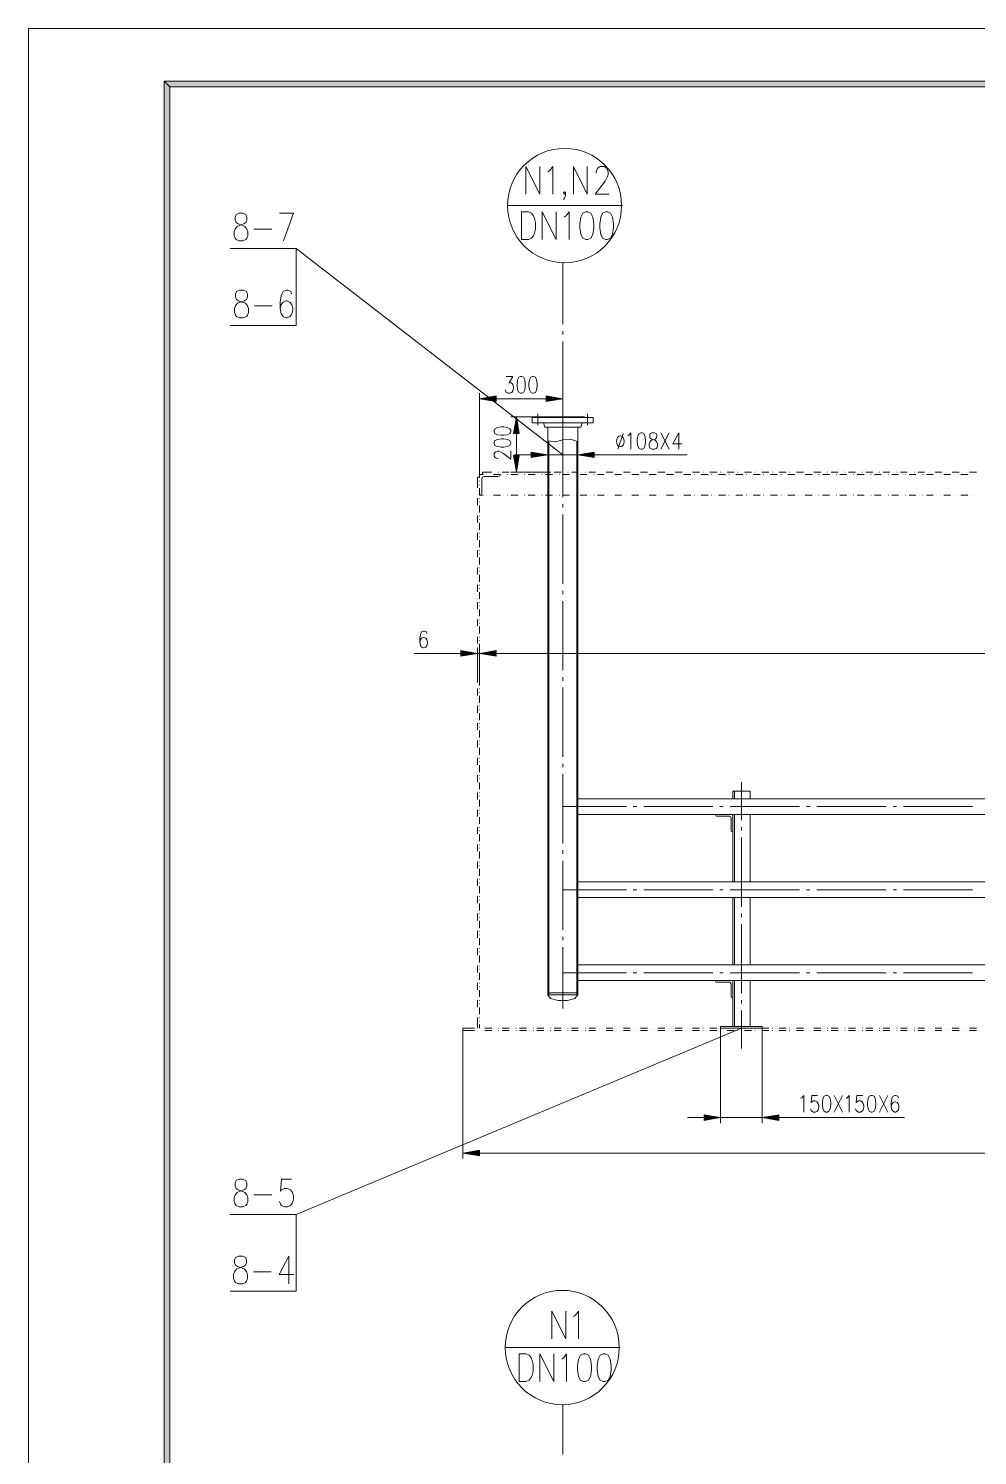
# Model space of a CAD drawing. Header units: millimetres. Extents: x 0 to 829, y 0 to 586.
# Drawn here: x 0 to 168.8, y 331.6 to 585.6 of the extents above; entities that cross this region are included whole.
import ezdxf

# ---------------------------------------------------------------- set-up
doc = ezdxf.new("R2010")
doc.units = ezdxf.units.MM

msp = doc.modelspace()

# ---------------------------------------------------------------- hatches: boundary and pattern name
h = msp.add_hatch(color=0)
h.dxf.hatch_style = 2
h.paths.add_polyline_path([(819.788528, 576.266028), (818.80075, 575.281778), (25.142472, 575.281778), (24.154694, 576.266028)])
h = msp.add_hatch(color=0)
h.dxf.hatch_style = 2
h.paths.add_polyline_path([(24.154694, 576.266028), (25.142472, 575.281778), (25.142472, 10.3505), (24.154694, 9.36625)])
h = msp.add_hatch(color=0)
h.dxf.hatch_style = 2
h.paths.add_polyline_path([(83.213222, 520.22375), (80.256944, 519.729861), (83.213222, 519.2395)])
h = msp.add_hatch(color=0)
h.dxf.hatch_style = 2
h.paths.add_polyline_path([(92.085583, 520.22375), (95.045389, 519.729861), (92.085583, 519.2395)])
h = msp.add_hatch(color=0)
h.dxf.hatch_style = 2
h.paths.add_polyline_path([(86.2965, 513.549194), (86.790389, 516.509), (87.284278, 513.549194)])
h = msp.add_hatch(color=0)
h.dxf.hatch_style = 2
h.paths.add_polyline_path([(86.2965, 509.605139), (86.790389, 506.648861), (87.284278, 509.605139)])
h = msp.add_hatch(color=0)
h.dxf.hatch_style = 2
h.paths.add_polyline_path([(89.425639, 510.229556), (92.381917, 509.735667), (89.425639, 509.241778)])
h = msp.add_hatch(color=0)
h.dxf.hatch_style = 2
h.paths.add_polyline_path([(100.665139, 510.229556), (97.705333, 509.735667), (100.665139, 509.241778)])
h = msp.add_hatch(color=0)
h.dxf.hatch_style = 2
h.paths.add_polyline_path([(76.905556, 474.88475), (79.861833, 474.390861), (76.905556, 473.896972)])
h = msp.add_hatch(color=0)
h.dxf.hatch_style = 2
h.paths.add_polyline_path([(83.213222, 474.88475), (80.256944, 474.390861), (83.213222, 473.896972)])
h = msp.add_hatch(color=0)
h.dxf.hatch_style = 2
h.paths.add_polyline_path([(83.213222, 474.88475), (80.256944, 474.390861), (83.213222, 473.896972)])
h = msp.add_hatch(color=0)
h.dxf.hatch_style = 2
h.paths.add_polyline_path([(120.184333, 392.225389), (123.144139, 391.735028), (120.184333, 391.241139)])
h = msp.add_hatch(color=0)
h.dxf.hatch_style = 2
h.paths.add_polyline_path([(133.494639, 392.225389), (130.538361, 391.735028), (133.494639, 391.241139)])
h = msp.add_hatch(color=0)
h.dxf.hatch_style = 2
h.paths.add_polyline_path([(80.256944, 385.914194), (77.297139, 385.420306), (80.256944, 384.926417)])

# ---------------------------------------------------------------- linework, layer by layer
at = {"color": 0, "lineweight": 0}
for points in [[(0, 0), (0, 585.632278), (829.154778, 585.632278), (829.154778, 0)], [(819.788528, 576.266028), (818.80075, 575.281778), (25.142472, 575.281778), (24.154694, 576.266028)], [(24.154694, 576.266028), (25.142472, 575.281778), (25.142472, 10.3505), (24.154694, 9.36625)], [(37.447361, 552.749861), (36.918194, 552.5135), (36.741806, 552.044306), (36.741806, 551.575111), (36.918194, 551.105917), (37.270972, 550.873083), (37.976528, 550.636722), (38.502167, 550.400361), (38.854944, 549.931167), (39.031333, 549.461972), (39.031333, 548.759944), (38.854944, 548.29075), (38.678556, 548.054389), (38.149389, 547.818028), (37.447361, 547.818028), (36.918194, 548.054389), (36.741806, 548.29075), (36.565417, 548.759944), (36.565417, 549.461972), (36.741806, 549.931167), (37.094583, 550.400361), (37.62375, 550.636722), (38.325778, 550.873083), (38.678556, 551.105917), (38.854944, 551.575111), (38.854944, 552.044306), (38.678556, 552.5135), (38.149389, 552.749861)], [(87.711139, 548.047333), (87.711139, 552.975639), (88.945861, 552.975639), (89.4715, 552.742806), (89.824278, 552.273611), (90.000667, 551.804417), (90.177056, 551.098861), (90.177056, 549.924111), (90.000667, 549.222083), (89.824278, 548.752889), (89.4715, 548.283694), (88.945861, 548.047333)], [(99.15525, 552.975639), (98.629611, 552.742806), (98.276833, 552.03725), (98.100444, 550.866028), (98.100444, 550.160472), (98.276833, 548.985722), (98.629611, 548.283694), (99.15525, 548.047333), (99.508028, 548.047333), (100.037194, 548.283694), (100.389972, 548.985722), (100.562833, 550.160472), (100.562833, 550.866028), (100.389972, 552.03725), (100.037194, 552.742806), (99.508028, 552.975639)], [(102.675972, 552.975639), (102.150333, 552.742806), (101.797556, 552.03725), (101.621167, 550.866028), (101.621167, 550.160472), (101.797556, 548.985722), (102.150333, 548.283694), (102.675972, 548.047333), (103.02875, 548.047333), (103.557917, 548.283694), (103.910694, 548.985722), (104.087083, 550.160472), (104.087083, 550.866028), (103.910694, 552.03725), (103.557917, 552.742806), (103.02875, 552.975639)], [(37.535556, 539.055028), (37.006389, 538.818667), (36.83, 538.349472), (36.83, 537.880278), (37.006389, 537.411083), (37.359167, 537.17825), (38.061194, 536.941889), (38.590361, 536.709056), (38.943139, 536.236333), (39.119528, 535.767139), (39.119528, 535.065111), (38.943139, 534.595917), (38.76675, 534.359556), (38.237583, 534.126722), (37.535556, 534.126722), (37.006389, 534.359556), (36.83, 534.595917), (36.653611, 535.065111), (36.653611, 535.767139), (36.83, 536.236333), (37.182778, 536.709056), (37.711944, 536.941889), (38.413972, 537.17825), (38.76675, 537.411083), (38.943139, 537.880278), (38.943139, 538.349472), (38.76675, 538.818667), (38.237583, 539.055028)], [(87.545333, 523.673917), (87.227833, 523.532806), (87.016167, 523.113), (86.910333, 522.407444), (86.910333, 521.984111), (87.016167, 521.282083), (87.227833, 520.85875), (87.545333, 520.717639), (87.757, 520.717639), (88.0745, 520.85875), (88.282639, 521.282083), (88.388472, 521.984111), (88.388472, 522.407444), (88.282639, 523.113), (88.0745, 523.532806), (87.757, 523.673917)], [(89.658472, 523.673917), (89.340972, 523.532806), (89.129306, 523.113), (89.023472, 522.407444), (89.023472, 521.984111), (89.129306, 521.282083), (89.340972, 520.85875), (89.658472, 520.717639), (89.870139, 520.717639), (90.184111, 520.85875), (90.395778, 521.282083), (90.501611, 521.984111), (90.501611, 522.407444), (90.395778, 523.113), (90.184111, 523.532806), (89.870139, 523.673917)], [(83.213222, 520.22375), (80.256944, 519.729861), (83.213222, 519.2395)], [(92.085583, 520.22375), (95.045389, 519.729861), (92.085583, 519.2395)], [(86.2965, 513.549194), (86.790389, 516.509), (87.284278, 513.549194)], [(82.846333, 513.852583), (82.987444, 513.535083), (83.410778, 513.323417), (84.112806, 513.217583), (84.536139, 513.217583), (85.241694, 513.323417), (85.6615, 513.535083), (85.802611, 513.852583), (85.802611, 514.06425), (85.6615, 514.378222), (85.241694, 514.589889), (84.536139, 514.695722), (84.112806, 514.695722), (83.410778, 514.589889), (82.987444, 514.378222), (82.846333, 514.06425)], [(108.937778, 513.679722), (108.623806, 513.538611), (108.412139, 513.115278), (108.306306, 512.409722), (108.306306, 511.989917), (108.412139, 511.284361), (108.623806, 510.861028), (108.937778, 510.719917), (109.149444, 510.719917), (109.466944, 510.861028), (109.678611, 511.284361), (109.784444, 511.989917), (109.784444, 512.409722), (109.678611, 513.115278), (109.466944, 513.538611), (109.149444, 513.679722)], [(110.945083, 513.679722), (110.631111, 513.538611), (110.525278, 513.256389), (110.525278, 512.974167), (110.631111, 512.691944), (110.83925, 512.550833), (111.262583, 512.409722), (111.580083, 512.268611), (111.79175, 511.989917), (111.897583, 511.707694), (111.897583, 511.284361), (111.79175, 511.002139), (111.685917, 510.861028), (111.368417, 510.719917), (110.945083, 510.719917), (110.631111, 510.861028), (110.525278, 511.002139), (110.419444, 511.284361), (110.419444, 511.707694), (110.525278, 511.989917), (110.733417, 512.268611), (111.050917, 512.409722), (111.47425, 512.550833), (111.685917, 512.691944), (111.79175, 512.974167), (111.79175, 513.256389), (111.685917, 513.538611), (111.368417, 513.679722)], [(82.846333, 511.739444), (82.987444, 511.421944), (83.410778, 511.210278), (84.112806, 511.104444), (84.536139, 511.104444), (85.241694, 511.210278), (85.6615, 511.421944), (85.802611, 511.739444), (85.802611, 511.951111), (85.6615, 512.268611), (85.241694, 512.47675), (84.536139, 512.582583), (84.112806, 512.582583), (83.410778, 512.47675), (82.987444, 512.268611), (82.846333, 511.951111)], [(86.2965, 509.605139), (86.790389, 506.648861), (87.284278, 509.605139)], [(89.425639, 510.229556), (92.381917, 509.735667), (89.425639, 509.241778)], [(100.665139, 510.229556), (97.705333, 509.735667), (100.665139, 509.241778)], [(76.905556, 474.88475), (79.861833, 474.390861), (76.905556, 473.896972)], [(83.213222, 474.88475), (80.256944, 474.390861), (83.213222, 473.896972)], [(83.213222, 474.88475), (80.256944, 474.390861), (83.213222, 473.896972)], [(141.876639, 395.679083), (141.559139, 395.537972), (141.347472, 395.114639), (141.241639, 394.409083), (141.241639, 393.989278), (141.347472, 393.283722), (141.559139, 392.860389), (141.876639, 392.719278), (142.088306, 392.719278), (142.402278, 392.860389), (142.613944, 393.283722), (142.719778, 393.989278), (142.719778, 394.409083), (142.613944, 395.114639), (142.402278, 395.537972), (142.088306, 395.679083)], [(149.902333, 395.679083), (149.588361, 395.537972), (149.376694, 395.114639), (149.270861, 394.409083), (149.270861, 393.989278), (149.376694, 393.283722), (149.588361, 392.860389), (149.902333, 392.719278), (150.114, 392.719278), (150.4315, 392.860389), (150.643167, 393.283722), (150.749, 393.989278), (150.749, 394.409083), (150.643167, 395.114639), (150.4315, 395.537972), (150.114, 395.679083)], [(120.184333, 392.225389), (123.144139, 391.735028), (120.184333, 391.241139)], [(133.494639, 392.225389), (130.538361, 391.735028), (133.494639, 391.241139)], [(80.256944, 385.914194), (77.297139, 385.420306), (80.256944, 384.926417)], [(37.447361, 380.770694), (36.918194, 380.537861), (36.741806, 380.065139), (36.741806, 379.595944), (36.918194, 379.12675), (37.270972, 378.893917), (37.976528, 378.657556), (38.502167, 378.424722), (38.854944, 377.955528), (39.031333, 377.486333), (39.031333, 376.780778), (38.854944, 376.311583), (38.678556, 376.075222), (38.149389, 375.842389), (37.447361, 375.842389), (36.918194, 376.075222), (36.741806, 376.311583), (36.565417, 376.780778), (36.565417, 377.486333), (36.741806, 377.955528), (37.094583, 378.424722), (37.62375, 378.657556), (38.325778, 378.893917), (38.678556, 379.12675), (38.854944, 379.595944), (38.854944, 380.065139), (38.678556, 380.537861), (38.149389, 380.770694)], [(37.359167, 367.075861), (36.83, 366.843028), (36.653611, 366.373833), (36.653611, 365.901111), (36.83, 365.431917), (37.182778, 365.199083), (37.888333, 364.962722), (38.413972, 364.729889), (38.76675, 364.260694), (38.943139, 363.7915), (38.943139, 363.085944), (38.76675, 362.61675), (38.590361, 362.380389), (38.061194, 362.147556), (37.359167, 362.147556), (36.83, 362.380389), (36.653611, 362.61675), (36.477222, 363.085944), (36.477222, 363.7915), (36.653611, 364.260694), (37.006389, 364.729889), (37.535556, 364.962722), (38.237583, 365.199083), (38.590361, 365.431917), (38.76675, 365.901111), (38.76675, 366.373833), (38.590361, 366.843028), (38.061194, 367.075861)], [(87.294861, 344.727389), (87.294861, 349.655694), (88.526056, 349.655694), (89.055222, 349.422861), (89.408, 348.953667), (89.580861, 348.484472), (89.75725, 347.778917), (89.75725, 346.604167), (89.580861, 345.902139), (89.408, 345.432944), (89.055222, 344.96375), (88.526056, 344.727389)], [(98.738972, 349.655694), (98.209806, 349.422861), (97.857028, 348.717306), (97.680639, 347.542556), (97.680639, 346.840528), (97.857028, 345.665778), (98.209806, 344.96375), (98.738972, 344.727389), (99.088222, 344.727389), (99.617389, 344.96375), (99.970167, 345.665778), (100.146556, 346.840528), (100.146556, 347.542556), (99.970167, 348.717306), (99.617389, 349.422861), (99.088222, 349.655694)], [(102.259694, 349.655694), (101.730528, 349.422861), (101.37775, 348.717306), (101.201361, 347.542556), (101.201361, 346.840528), (101.37775, 345.665778), (101.730528, 344.96375), (102.259694, 344.727389), (102.608944, 344.727389), (103.138111, 344.96375), (103.490889, 345.665778), (103.667278, 346.840528), (103.667278, 347.542556), (103.490889, 348.717306), (103.138111, 349.422861), (102.608944, 349.655694)]]:
    msp.add_lwpolyline(points, close=True, dxfattribs=at)
for points in [[(88.504889, 556.115361), (88.504889, 561.047194), (90.970806, 556.115361), (90.970806, 561.047194)], [(92.378389, 560.108806), (92.731167, 560.341639), (93.256806, 561.047194), (93.256806, 556.115361)], [(96.953917, 556.115361), (96.953917, 561.047194), (99.419833, 556.115361), (99.419833, 561.047194)], [(101.003806, 559.872444), (101.003806, 560.108806), (101.180194, 560.578), (101.356583, 560.810833), (101.709361, 561.047194), (102.411389, 561.047194), (102.764167, 560.810833), (102.940556, 560.578), (103.116944, 560.108806), (103.116944, 559.636083), (102.940556, 559.166889), (102.587778, 558.464861), (100.827417, 556.115361), (103.293333, 556.115361)], [(95.546333, 556.351722), (95.369944, 556.115361), (95.193556, 556.351722), (95.369944, 556.584556), (95.546333, 556.351722), (95.546333, 555.882528), (95.369944, 555.413333), (95.193556, 555.176972)], [(85.234639, 554.111583), (105.692222, 554.111583)], [(44.665194, 552.749861), (47.131111, 552.749861), (45.37075, 547.818028)], [(91.40825, 548.047333), (91.40825, 552.975639), (93.874167, 548.047333), (93.874167, 552.975639)], [(95.28175, 552.03725), (95.634528, 552.273611), (96.163694, 552.975639), (96.163694, 548.047333)], [(40.086139, 549.931167), (43.257611, 549.931167)], [(35.8775, 546.473944), (47.628528, 546.473944)], [(95.045389, 509.735667), (47.628528, 546.473944)], [(47.628528, 546.473944), (47.628528, 532.779111)], [(95.045389, 543.891611), (95.045389, 532.98725)], [(46.866528, 538.349472), (46.690139, 538.818667), (46.160972, 539.055028), (45.808194, 539.055028), (45.282556, 538.818667), (44.929778, 538.116639), (44.753389, 536.941889), (44.753389, 535.767139), (44.929778, 534.82875), (45.282556, 534.359556), (45.808194, 534.126722), (45.984583, 534.126722), (46.51375, 534.359556), (46.866528, 534.82875), (47.042917, 535.534306), (47.042917, 535.767139), (46.866528, 536.472694), (46.51375, 536.941889), (45.984583, 537.17825), (45.808194, 537.17825), (45.282556, 536.941889), (44.929778, 536.472694), (44.753389, 535.767139)], [(40.174333, 536.236333), (43.345806, 536.236333)], [(35.8775, 532.779111), (47.628528, 532.779111)], [(95.045389, 531.756056), (95.045389, 531.138694)], [(95.045389, 529.903972), (95.045389, 517.581444)], [(85.008861, 523.673917), (86.173028, 523.673917), (85.538028, 522.548556), (85.855528, 522.548556), (86.067194, 522.407444), (86.173028, 522.266333), (86.278861, 521.843), (86.278861, 521.560778), (86.173028, 521.140972), (85.961361, 520.85875), (85.643861, 520.717639), (85.326361, 520.717639), (85.008861, 520.85875), (84.903028, 520.999861), (84.797194, 521.282083)], [(80.256944, 506.25375), (80.256944, 520.717639)], [(83.213222, 519.729861), (92.085583, 519.729861)], [(95.045389, 516.509), (95.045389, 520.717639)], [(91.644611, 516.509), (85.802611, 516.509)], [(89.623194, 516.360833), (89.623194, 515.422444)], [(89.623194, 516.360833), (100.467583, 516.360833)], [(90.607444, 517.020528), (90.607444, 515.030861)], [(91.150722, 516.509), (91.150722, 516.360833)], [(91.150722, 516.509), (98.940056, 516.509)], [(95.045389, 517.203972), (95.045389, 508.405694)], [(95.045389, 516.35025), (95.045389, 515.732889)], [(98.940056, 516.509), (98.940056, 516.360833)], [(99.479806, 517.020528), (99.479806, 515.030861)], [(100.467583, 516.360833), (100.467583, 515.422444)], [(86.790389, 513.549194), (86.790389, 509.605139)], [(89.623194, 515.422444), (100.467583, 515.422444)], [(91.595222, 515.422444), (91.845694, 514.63575)], [(91.845694, 514.63575), (98.245083, 514.63575)], [(92.381917, 514.63575), (92.381917, 413.579028)], [(92.381917, 513.386917), (92.381917, 508.747889)], [(95.045389, 514.501694), (95.045389, 502.175639)], [(97.705333, 514.63575), (97.705333, 413.579028)], [(97.705333, 513.386917), (97.705333, 508.747889)], [(98.495556, 515.422444), (98.245083, 514.63575)], [(105.769833, 513.538611), (104.820861, 510.719917)], [(106.6165, 513.115278), (106.828167, 513.256389), (107.142139, 513.679722), (107.142139, 510.719917)], [(112.529056, 510.719917), (114.010722, 513.679722)], [(112.529056, 513.679722), (114.010722, 510.719917)], [(115.700528, 513.679722), (114.642194, 511.707694), (116.229694, 511.707694)], [(115.700528, 513.679722), (115.700528, 510.719917)], [(92.381917, 512.229806), (93.729528, 512.046361), (95.045389, 512.388556)], [(92.554778, 512.173361), (92.554778, 413.579028)], [(97.69475, 512.092222), (96.400056, 512.497917), (95.045389, 512.388556)], [(97.536, 512.173361), (97.536, 413.579028)], [(83.551889, 509.097139), (83.410778, 509.097139), (83.128556, 509.202972), (82.987444, 509.308806), (82.846333, 509.520472), (82.846333, 509.943806), (82.987444, 510.155472), (83.128556, 510.261306), (83.410778, 510.367139), (83.693, 510.367139), (83.971694, 510.261306), (84.395028, 510.049639), (85.802611, 508.991306), (85.802611, 510.472972)], [(89.425639, 509.735667), (86.465833, 509.735667)], [(92.381917, 509.735667), (97.705333, 509.735667)], [(100.665139, 509.735667), (117.213944, 509.735667)], [(79.861833, 505.759861), (79.861833, 503.851333)], [(79.861833, 505.759861), (80.256944, 505.759861)], [(80.256944, 506.25375), (80.256944, 505.636389)], [(80.256944, 506.25375), (80.870778, 506.25375)], [(81.043639, 505.858639), (80.764944, 505.74575), (80.652056, 505.467056)], [(80.750833, 506.648861), (82.412417, 506.648861)], [(80.750833, 506.648861), (80.750833, 506.25375)], [(81.043639, 505.858639), (83.558944, 505.858639)], [(81.488139, 506.25375), (81.505778, 506.25375)], [(82.1055, 506.25375), (82.123139, 506.25375)], [(82.719333, 506.25375), (83.954056, 506.25375)], [(83.029778, 506.648861), (83.047417, 506.648861)], [(83.558944, 505.858639), (83.837639, 505.975056), (83.954056, 506.25375)], [(83.643611, 506.648861), (83.66125, 506.648861)], [(84.260972, 506.648861), (85.492167, 506.648861)], [(84.567889, 506.25375), (84.585528, 506.25375)], [(85.18525, 506.25375), (85.202889, 506.25375)], [(92.851111, 506.648861), (85.802611, 506.648861)], [(85.802611, 506.25375), (87.033806, 506.25375)], [(86.109528, 506.648861), (86.127167, 506.648861)], [(86.726889, 506.648861), (86.744528, 506.648861)], [(87.340722, 506.648861), (88.575444, 506.648861)], [(87.651167, 506.25375), (87.668806, 506.25375)], [(88.265, 506.25375), (88.282639, 506.25375)], [(88.882361, 506.25375), (90.117083, 506.25375)], [(89.192806, 506.648861), (89.210444, 506.648861)], [(89.806639, 506.648861), (89.824278, 506.648861)], [(90.424, 506.648861), (91.655194, 506.648861)], [(90.730917, 506.25375), (90.748556, 506.25375)], [(91.348278, 506.25375), (91.365917, 506.25375)], [(91.965639, 506.25375), (93.196833, 506.25375)], [(92.272556, 506.648861), (92.290194, 506.648861)], [(92.889917, 506.648861), (92.907556, 506.648861)], [(93.50375, 506.648861), (94.738472, 506.648861)], [(93.814194, 506.25375), (93.831833, 506.25375)], [(94.428028, 506.25375), (94.445667, 506.25375)], [(95.045389, 506.25375), (96.276583, 506.25375)], [(95.352306, 506.648861), (95.369944, 506.648861)], [(95.969667, 506.648861), (95.987306, 506.648861)], [(96.587028, 506.648861), (97.818222, 506.648861)], [(96.893944, 506.25375), (96.911583, 506.25375)], [(97.511306, 506.25375), (97.528944, 506.25375)], [(98.125139, 506.25375), (99.359861, 506.25375)], [(98.435583, 506.648861), (98.453222, 506.648861)], [(99.049417, 506.648861), (99.067056, 506.648861)], [(99.666778, 506.648861), (100.897972, 506.648861)], [(99.973694, 506.25375), (99.991333, 506.25375)], [(100.591056, 506.25375), (100.608694, 506.25375)], [(101.208417, 506.25375), (102.439611, 506.25375)], [(101.515333, 506.648861), (101.532972, 506.648861)], [(102.132694, 506.648861), (102.150333, 506.648861)], [(102.746528, 506.648861), (103.98125, 506.648861)], [(103.056972, 506.25375), (103.074611, 506.25375)], [(103.670806, 506.25375), (103.688444, 506.25375)], [(104.288167, 506.25375), (105.519361, 506.25375)], [(104.595083, 506.648861), (104.612722, 506.648861)], [(105.212444, 506.648861), (105.230083, 506.648861)], [(105.829806, 506.648861), (107.061, 506.648861)], [(106.136722, 506.25375), (106.154361, 506.25375)], [(106.754083, 506.25375), (106.771722, 506.25375)], [(107.367917, 506.25375), (108.602639, 506.25375)], [(107.678361, 506.648861), (107.696, 506.648861)], [(108.292194, 506.648861), (108.309833, 506.648861)], [(108.909556, 506.648861), (110.14075, 506.648861)], [(109.216472, 506.25375), (109.234111, 506.25375)], [(109.833833, 506.25375), (109.851472, 506.25375)], [(110.451194, 506.25375), (111.682389, 506.25375)], [(110.758111, 506.648861), (110.77575, 506.648861)], [(111.375472, 506.648861), (111.393111, 506.648861)], [(111.989306, 506.648861), (113.224028, 506.648861)], [(112.29975, 506.25375), (112.317389, 506.25375)], [(112.913583, 506.25375), (112.931222, 506.25375)], [(113.530944, 506.25375), (114.762139, 506.25375)], [(113.837861, 506.648861), (113.8555, 506.648861)], [(114.455222, 506.648861), (114.472861, 506.648861)], [(115.072583, 506.648861), (116.303778, 506.648861)], [(115.3795, 506.25375), (115.397139, 506.25375)], [(115.996861, 506.25375), (116.0145, 506.25375)], [(116.610694, 506.25375), (117.845417, 506.25375)], [(116.921139, 506.648861), (116.938778, 506.648861)], [(117.534972, 506.648861), (117.552611, 506.648861)], [(118.152333, 506.648861), (119.383528, 506.648861)], [(118.45925, 506.25375), (118.476889, 506.25375)], [(119.076611, 506.25375), (119.09425, 506.25375)], [(119.693972, 506.25375), (120.925167, 506.25375)], [(120.000889, 506.648861), (120.018528, 506.648861)], [(120.61825, 506.648861), (120.635889, 506.648861)], [(121.232083, 506.648861), (122.466806, 506.648861)], [(121.542528, 506.25375), (121.560167, 506.25375)], [(122.156361, 506.25375), (122.174, 506.25375)], [(122.773722, 506.25375), (124.004917, 506.25375)], [(123.080639, 506.648861), (123.098278, 506.648861)], [(123.698, 506.648861), (123.715639, 506.648861)], [(124.315361, 506.648861), (125.546556, 506.648861)], [(124.622278, 506.25375), (124.639917, 506.25375)], [(125.239639, 506.25375), (125.257278, 506.25375)], [(125.853472, 506.25375), (127.088194, 506.25375)], [(126.163917, 506.648861), (126.181556, 506.648861)], [(126.77775, 506.648861), (126.795389, 506.648861)], [(127.395111, 506.648861), (128.626306, 506.648861)], [(127.702028, 506.25375), (127.719667, 506.25375)], [(128.319389, 506.25375), (128.337028, 506.25375)], [(128.93675, 506.25375), (130.167944, 506.25375)], [(129.243667, 506.648861), (129.261306, 506.648861)], [(129.861028, 506.648861), (129.878667, 506.648861)], [(130.474861, 506.648861), (131.709583, 506.648861)], [(130.785306, 506.25375), (130.802944, 506.25375)], [(131.399139, 506.25375), (131.416778, 506.25375)], [(132.0165, 506.25375), (133.247694, 506.25375)], [(132.323417, 506.648861), (132.341056, 506.648861)], [(132.940778, 506.648861), (132.958417, 506.648861)], [(133.558139, 506.648861), (134.789333, 506.648861)], [(133.865056, 506.25375), (133.882694, 506.25375)], [(134.482417, 506.25375), (134.500056, 506.25375)], [(135.09625, 506.25375), (136.330972, 506.25375)], [(135.406694, 506.648861), (135.424333, 506.648861)], [(136.020528, 506.648861), (136.038167, 506.648861)], [(136.637889, 506.648861), (137.869083, 506.648861)], [(136.944806, 506.25375), (136.962444, 506.25375)], [(137.562167, 506.25375), (137.579806, 506.25375)], [(138.179528, 506.25375), (139.410722, 506.25375)], [(138.486444, 506.648861), (138.504083, 506.648861)], [(139.103806, 506.648861), (139.121444, 506.648861)], [(139.717639, 506.648861), (140.952361, 506.648861)], [(140.028083, 506.25375), (140.045722, 506.25375)], [(140.641917, 506.25375), (140.659556, 506.25375)], [(141.259278, 506.25375), (142.490472, 506.25375)], [(141.566194, 506.648861), (141.583833, 506.648861)], [(142.183556, 506.648861), (142.201194, 506.648861)], [(142.800917, 506.648861), (144.032111, 506.648861)], [(143.107833, 506.25375), (143.125472, 506.25375)], [(143.725194, 506.25375), (143.742833, 506.25375)], [(144.339028, 506.25375), (145.57375, 506.25375)], [(144.649472, 506.648861), (144.667111, 506.648861)], [(145.263306, 506.648861), (145.280944, 506.648861)], [(145.880667, 506.648861), (147.111861, 506.648861)], [(146.187583, 506.25375), (146.205222, 506.25375)], [(146.804944, 506.25375), (146.822583, 506.25375)], [(147.422306, 506.25375), (148.6535, 506.25375)], [(147.729222, 506.648861), (147.746861, 506.648861)], [(148.346583, 506.648861), (148.364222, 506.648861)], [(148.960417, 506.648861), (150.195139, 506.648861)], [(149.270861, 506.25375), (149.2885, 506.25375)], [(149.884694, 506.25375), (149.902333, 506.25375)], [(150.502056, 506.25375), (151.73325, 506.25375)], [(150.808972, 506.648861), (150.826611, 506.648861)], [(151.426333, 506.648861), (151.443972, 506.648861)], [(152.043694, 506.648861), (153.274889, 506.648861)], [(152.350611, 506.25375), (152.36825, 506.25375)], [(152.967972, 506.25375), (152.985611, 506.25375)], [(153.581806, 506.25375), (154.816528, 506.25375)], [(153.89225, 506.648861), (153.909889, 506.648861)], [(154.506083, 506.648861), (154.523722, 506.648861)], [(155.123444, 506.648861), (156.354639, 506.648861)], [(155.430361, 506.25375), (155.448, 506.25375)], [(156.047722, 506.25375), (156.065361, 506.25375)], [(156.665083, 506.25375), (157.896278, 506.25375)], [(156.972, 506.648861), (156.989639, 506.648861)], [(157.589361, 506.648861), (157.607, 506.648861)], [(158.206722, 506.648861), (159.437917, 506.648861)], [(158.513639, 506.25375), (158.531278, 506.25375)], [(159.131, 506.25375), (159.148639, 506.25375)], [(159.744833, 506.25375), (160.979556, 506.25375)], [(160.055278, 506.648861), (160.072917, 506.648861)], [(160.669111, 506.648861), (160.68675, 506.648861)], [(161.286472, 506.648861), (162.517667, 506.648861)], [(161.593389, 506.25375), (161.611028, 506.25375)], [(162.21075, 506.25375), (162.228389, 506.25375)], [(162.828111, 506.25375), (164.059306, 506.25375)], [(163.135028, 506.648861), (163.152667, 506.648861)], [(163.752389, 506.648861), (163.770028, 506.648861)], [(164.366222, 506.648861), (165.600944, 506.648861)], [(164.676667, 506.25375), (164.694306, 506.25375)], [(165.2905, 506.25375), (165.308139, 506.25375)], [(165.907861, 506.25375), (167.139056, 506.25375)], [(166.214778, 506.648861), (166.232417, 506.648861)], [(166.832139, 506.648861), (166.849778, 506.648861)], [(167.4495, 506.648861), (168.680694, 506.648861)], [(167.756417, 506.25375), (167.774056, 506.25375)], [(168.373778, 506.25375), (168.391417, 506.25375)], [(79.861833, 503.233972), (79.879472, 503.233972)], [(80.256944, 505.022556), (80.274583, 505.022556)], [(80.256944, 504.405194), (80.274583, 504.405194)], [(80.256944, 503.787833), (80.256944, 502.556639)], [(80.652056, 505.467056), (80.652056, 502.95175)], [(79.861833, 502.620139), (79.879472, 502.620139)], [(79.861833, 502.002778), (79.861833, 500.771583)], [(80.256944, 502.556639), (80.535639, 502.673056), (80.652056, 502.95175)], [(80.256944, 502.556639), (80.870778, 502.556639)], [(80.256944, 501.939278), (80.274583, 501.939278)], [(80.256944, 501.325444), (80.274583, 501.325444)], [(80.256944, 500.708083), (80.256944, 499.476889)], [(81.488139, 502.556639), (81.505778, 502.556639)], [(82.1055, 502.556639), (82.123139, 502.556639)], [(82.719333, 502.556639), (83.954056, 502.556639)], [(84.567889, 502.556639), (84.585528, 502.556639)], [(85.18525, 502.556639), (85.202889, 502.556639)], [(85.802611, 502.556639), (87.033806, 502.556639)], [(87.651167, 502.556639), (87.668806, 502.556639)], [(88.265, 502.556639), (88.282639, 502.556639)], [(88.882361, 502.556639), (90.117083, 502.556639)], [(90.730917, 502.556639), (90.748556, 502.556639)], [(91.348278, 502.556639), (91.365917, 502.556639)], [(91.965639, 502.556639), (93.196833, 502.556639)], [(93.814194, 502.556639), (93.831833, 502.556639)], [(94.428028, 502.556639), (94.445667, 502.556639)], [(95.045389, 502.556639), (96.276583, 502.556639)], [(95.045389, 500.944444), (95.045389, 500.327083)], [(96.893944, 502.556639), (96.911583, 502.556639)], [(97.511306, 502.556639), (97.528944, 502.556639)], [(98.125139, 502.556639), (99.359861, 502.556639)], [(99.973694, 502.556639), (99.991333, 502.556639)], [(100.591056, 502.556639), (100.608694, 502.556639)], [(101.208417, 502.556639), (102.439611, 502.556639)], [(103.056972, 502.556639), (103.074611, 502.556639)], [(103.670806, 502.556639), (103.688444, 502.556639)], [(104.288167, 502.556639), (105.519361, 502.556639)], [(106.136722, 502.556639), (106.154361, 502.556639)], [(106.754083, 502.556639), (106.771722, 502.556639)], [(107.367917, 502.556639), (108.602639, 502.556639)], [(109.216472, 502.556639), (109.234111, 502.556639)], [(109.833833, 502.556639), (109.851472, 502.556639)], [(110.451194, 502.556639), (111.682389, 502.556639)], [(112.29975, 502.556639), (112.317389, 502.556639)], [(112.913583, 502.556639), (112.931222, 502.556639)], [(113.530944, 502.556639), (114.762139, 502.556639)], [(115.3795, 502.556639), (115.397139, 502.556639)], [(115.996861, 502.556639), (116.0145, 502.556639)], [(116.610694, 502.556639), (117.845417, 502.556639)], [(118.45925, 502.556639), (118.476889, 502.556639)], [(119.076611, 502.556639), (119.09425, 502.556639)], [(119.693972, 502.556639), (120.925167, 502.556639)], [(121.542528, 502.556639), (121.560167, 502.556639)], [(122.156361, 502.556639), (122.174, 502.556639)], [(122.773722, 502.556639), (124.004917, 502.556639)], [(124.622278, 502.556639), (124.639917, 502.556639)], [(125.239639, 502.556639), (125.257278, 502.556639)], [(125.853472, 502.556639), (127.088194, 502.556639)], [(127.702028, 502.556639), (127.719667, 502.556639)], [(128.319389, 502.556639), (128.337028, 502.556639)], [(128.93675, 502.556639), (130.167944, 502.556639)], [(130.785306, 502.556639), (130.802944, 502.556639)], [(131.399139, 502.556639), (131.416778, 502.556639)], [(132.0165, 502.556639), (133.247694, 502.556639)], [(133.865056, 502.556639), (133.882694, 502.556639)], [(134.482417, 502.556639), (134.500056, 502.556639)], [(135.09625, 502.556639), (136.330972, 502.556639)], [(136.944806, 502.556639), (136.962444, 502.556639)], [(137.562167, 502.556639), (137.579806, 502.556639)], [(138.179528, 502.556639), (139.410722, 502.556639)], [(140.028083, 502.556639), (140.045722, 502.556639)], [(140.641917, 502.556639), (140.659556, 502.556639)], [(141.259278, 502.556639), (142.490472, 502.556639)], [(143.107833, 502.556639), (143.125472, 502.556639)], [(143.725194, 502.556639), (143.742833, 502.556639)], [(144.339028, 502.556639), (145.57375, 502.556639)], [(146.187583, 502.556639), (146.205222, 502.556639)], [(146.804944, 502.556639), (146.822583, 502.556639)], [(147.422306, 502.556639), (148.6535, 502.556639)], [(149.270861, 502.556639), (149.2885, 502.556639)], [(149.884694, 502.556639), (149.902333, 502.556639)], [(150.502056, 502.556639), (151.73325, 502.556639)], [(152.350611, 502.556639), (152.36825, 502.556639)], [(152.967972, 502.556639), (152.985611, 502.556639)], [(153.581806, 502.556639), (154.816528, 502.556639)], [(155.430361, 502.556639), (155.448, 502.556639)], [(156.047722, 502.556639), (156.065361, 502.556639)], [(156.665083, 502.556639), (157.896278, 502.556639)], [(158.513639, 502.556639), (158.531278, 502.556639)], [(159.131, 502.556639), (159.148639, 502.556639)], [(159.744833, 502.556639), (160.979556, 502.556639)], [(161.593389, 502.556639), (161.611028, 502.556639)], [(162.21075, 502.556639), (162.228389, 502.556639)], [(162.828111, 502.556639), (164.059306, 502.556639)], [(164.676667, 502.556639), (164.694306, 502.556639)], [(165.2905, 502.556639), (165.308139, 502.556639)], [(165.907861, 502.556639), (167.139056, 502.556639)], [(167.756417, 502.556639), (167.774056, 502.556639)], [(168.373778, 502.556639), (168.391417, 502.556639)], [(79.861833, 500.154222), (79.879472, 500.154222)], [(79.861833, 499.536861), (79.879472, 499.536861)], [(79.861833, 498.923028), (79.861833, 497.688306)], [(80.256944, 498.859528), (80.274583, 498.859528)], [(80.256944, 498.242167), (80.274583, 498.242167)], [(95.045389, 499.095889), (95.045389, 486.773361)], [(79.861833, 497.074472), (79.879472, 497.074472)], [(79.861833, 496.457111), (79.879472, 496.457111)], [(79.861833, 495.83975), (79.861833, 494.608556)], [(80.256944, 497.628333), (80.256944, 496.393611)], [(80.256944, 495.779778), (80.274583, 495.779778)], [(79.861833, 493.991194), (79.879472, 493.991194)], [(79.861833, 493.377361), (79.879472, 493.377361)], [(80.256944, 495.162417), (80.274583, 495.162417)], [(80.256944, 494.545056), (80.256944, 493.313861)], [(79.861833, 492.76), (79.861833, 491.528806)], [(79.861833, 490.911444), (79.879472, 490.911444)], [(80.256944, 492.6965), (80.274583, 492.6965)], [(80.256944, 492.082667), (80.274583, 492.082667)], [(80.256944, 491.465306), (80.256944, 490.234111)], [(79.861833, 490.294083), (79.879472, 490.294083)], [(79.861833, 489.68025), (79.861833, 488.445528)], [(79.861833, 487.831694), (79.879472, 487.831694)], [(80.256944, 489.61675), (80.274583, 489.61675)], [(80.256944, 488.999389), (80.274583, 488.999389)], [(80.256944, 488.385556), (80.256944, 487.150833)], [(79.861833, 487.214333), (79.879472, 487.214333)], [(79.861833, 486.596972), (79.861833, 485.365778)], [(80.256944, 486.537), (80.274583, 486.537)], [(80.256944, 485.919639), (80.274583, 485.919639)], [(80.256944, 485.302278), (80.256944, 484.071083)], [(95.045389, 485.538639), (95.045389, 484.924806)], [(79.861833, 484.748417), (79.879472, 484.748417)], [(79.861833, 484.134583), (79.879472, 484.134583)], [(79.861833, 483.517222), (79.861833, 482.2825)], [(80.256944, 483.453722), (80.274583, 483.453722)], [(80.256944, 482.839889), (80.274583, 482.839889)], [(95.045389, 483.690083), (95.045389, 471.367556)], [(79.861833, 481.668667), (79.879472, 481.668667)], [(79.861833, 481.051306), (79.879472, 481.051306)], [(79.861833, 480.433944), (79.861833, 479.20275)], [(80.256944, 482.222528), (80.256944, 480.991333)], [(80.256944, 480.373972), (80.274583, 480.373972)], [(70.890694, 477.911583), (70.784861, 478.193806), (70.470889, 478.334917), (70.259222, 478.334917), (69.941722, 478.193806), (69.730056, 477.770472), (69.624222, 477.064917), (69.624222, 476.362889), (69.730056, 475.798444), (69.941722, 475.516222), (70.259222, 475.375111), (70.365056, 475.375111), (70.679028, 475.516222), (70.890694, 475.798444), (70.996528, 476.221778), (70.996528, 476.362889), (70.890694, 476.786222), (70.679028, 477.064917), (70.365056, 477.206028), (70.259222, 477.206028), (69.941722, 477.064917), (69.730056, 476.786222), (69.624222, 476.362889)], [(79.861833, 478.585389), (79.879472, 478.585389)], [(79.861833, 477.971556), (79.879472, 477.971556)], [(80.256944, 479.756611), (80.274583, 479.756611)], [(80.256944, 479.142778), (80.256944, 477.908056)], [(79.861833, 477.354194), (79.861833, 476.123)], [(79.861833, 475.505639), (79.879472, 475.505639)], [(79.861833, 469.226194), (79.861833, 475.375111)], [(80.256944, 477.294222), (80.274583, 477.294222)], [(80.256944, 476.676861), (80.274583, 476.676861)], [(80.256944, 476.0595), (80.256944, 474.828306)], [(80.256944, 469.226194), (80.256944, 475.375111)], [(80.256944, 469.226194), (80.256944, 475.375111)], [(76.905556, 474.390861), (68.639972, 474.390861)], [(79.861833, 474.888278), (79.879472, 474.888278)], [(80.256944, 474.390861), (79.861833, 474.390861)], [(79.861833, 474.274444), (79.861833, 473.039722)], [(80.256944, 474.210944), (80.274583, 474.210944)], [(80.256944, 473.597111), (80.274583, 473.597111)], [(80.256944, 472.97975), (80.256944, 471.748556)], [(83.213222, 474.390861), (520.961056, 474.390861)], [(83.213222, 474.390861), (86.173028, 474.390861)], [(79.861833, 472.425889), (79.879472, 472.425889)], [(79.861833, 471.808528), (79.879472, 471.808528)], [(79.861833, 471.191167), (79.861833, 469.959972)], [(80.256944, 471.131194), (80.274583, 471.131194)], [(80.256944, 470.513833), (80.274583, 470.513833)], [(95.045389, 470.136361), (95.045389, 469.519)], [(79.861833, 469.342611), (79.879472, 469.342611)], [(79.861833, 468.728778), (79.879472, 468.728778)], [(79.861833, 468.111417), (79.861833, 466.880222)], [(80.256944, 469.9), (80.256944, 468.665278)], [(80.256944, 468.051444), (80.274583, 468.051444)], [(95.045389, 468.287806), (95.045389, 455.96175)], [(79.861833, 466.262861), (79.879472, 466.262861)], [(79.861833, 465.6455), (79.879472, 465.6455)], [(79.861833, 465.031667), (79.861833, 463.796944)], [(80.256944, 467.434083), (80.274583, 467.434083)], [(80.256944, 466.816722), (80.256944, 465.585528)], [(80.256944, 464.968167), (80.274583, 464.968167)], [(79.861833, 463.183111), (79.879472, 463.183111)], [(79.861833, 462.56575), (79.879472, 462.56575)], [(80.256944, 464.354333), (80.274583, 464.354333)], [(80.256944, 463.736972), (80.256944, 462.505778)], [(79.861833, 461.948389), (79.861833, 460.717194)], [(79.861833, 460.099833), (79.879472, 460.099833)], [(80.256944, 461.888417), (80.274583, 461.888417)], [(80.256944, 461.271056), (80.274583, 461.271056)], [(80.256944, 460.657222), (80.256944, 459.4225)], [(79.861833, 459.486), (79.879472, 459.486)], [(79.861833, 458.868639), (79.861833, 457.637444)], [(80.256944, 458.808667), (80.274583, 458.808667)], [(80.256944, 458.191306), (80.274583, 458.191306)], [(80.256944, 457.573944), (80.256944, 456.34275)], [(79.861833, 457.020083), (79.879472, 457.020083)], [(79.861833, 456.402722), (79.879472, 456.402722)], [(79.861833, 455.788889), (79.861833, 454.554167)], [(80.256944, 455.725389), (80.274583, 455.725389)], [(80.256944, 455.111556), (80.274583, 455.111556)], [(79.861833, 453.940333), (79.879472, 453.940333)], [(79.861833, 453.322972), (79.879472, 453.322972)], [(79.861833, 452.705611), (79.861833, 451.474417)], [(80.256944, 454.494194), (80.256944, 453.263)], [(80.256944, 452.645639), (80.274583, 452.645639)], [(95.045389, 454.730556), (95.045389, 454.113194)], [(95.045389, 452.882), (95.045389, 440.555944)], [(79.861833, 450.857056), (79.879472, 450.857056)], [(79.861833, 450.243222), (79.879472, 450.243222)], [(80.256944, 452.028278), (80.274583, 452.028278)], [(80.256944, 451.414444), (80.256944, 450.179722)], [(125.289028, 449.858694), (125.289028, 448.504028)], [(128.393472, 449.858694), (125.289028, 449.858694)], [(125.581833, 449.858694), (125.581833, 448.504028)], [(126.84125, 451.463833), (126.84125, 444.683444)], [(128.393472, 449.858694), (128.393472, 448.504028)], [(79.861833, 449.625861), (79.861833, 448.394667)], [(79.861833, 447.777306), (79.879472, 447.777306)], [(79.861833, 447.159944), (79.879472, 447.159944)], [(80.256944, 449.565889), (80.274583, 449.565889)], [(80.256944, 448.948528), (80.274583, 448.948528)], [(80.256944, 448.331167), (80.256944, 447.099972)], [(97.705333, 448.504028), (516.523111, 448.504028)], [(79.861833, 446.546111), (79.861833, 445.311389)], [(79.861833, 444.697556), (79.879472, 444.697556)], [(80.256944, 446.482611), (80.274583, 446.482611)], [(80.256944, 445.868778), (80.274583, 445.868778)], [(80.256944, 445.251417), (80.256944, 444.020222)], [(95.045389, 447.099972), (106.3625, 447.099972)], [(97.705333, 445.695917), (516.523111, 445.695917)], [(107.597222, 447.099972), (108.211056, 447.099972)], [(109.445778, 447.099972), (121.768306, 447.099972)], [(122.181056, 445.695917), (122.26925, 445.48425), (122.477389, 445.399583)], [(124.696361, 445.399583), (122.477389, 445.399583)], [(123.003028, 447.099972), (123.616861, 447.099972)], [(124.992694, 445.10325), (124.9045, 445.311389), (124.696361, 445.399583)], [(124.851583, 447.099972), (137.174111, 447.099972)], [(124.992694, 445.10325), (124.992694, 442.884278)], [(125.289028, 445.695917), (125.289028, 433.715583)], [(125.581833, 445.695917), (125.581833, 433.715583)], [(128.393472, 445.695917), (128.393472, 433.715583)], [(138.405306, 447.099972), (139.022667, 447.099972)], [(140.253861, 447.099972), (152.579917, 447.099972)], [(153.811111, 447.099972), (154.428472, 447.099972)], [(155.659667, 447.099972), (167.982194, 447.099972)], [(79.861833, 444.080194), (79.879472, 444.080194)], [(79.861833, 443.462833), (79.861833, 442.231639)], [(80.256944, 443.402861), (80.274583, 443.402861)], [(80.256944, 442.7855), (80.274583, 442.7855)], [(80.256944, 442.171667), (80.256944, 440.936944)], [(124.992694, 442.884278), (125.077361, 442.676139), (125.289028, 442.587944)], [(126.84125, 443.45225), (126.84125, 442.834889)], [(79.861833, 441.614278), (79.879472, 441.614278)], [(79.861833, 441.000444), (79.879472, 441.000444)], [(79.861833, 440.383083), (79.861833, 439.151889)], [(80.256944, 440.319583), (80.274583, 440.319583)], [(80.256944, 439.70575), (80.274583, 439.70575)], [(126.84125, 441.603694), (126.84125, 429.281167)], [(79.861833, 438.534528), (79.879472, 438.534528)], [(79.861833, 437.917167), (79.879472, 437.917167)], [(79.861833, 437.303333), (79.861833, 436.068611)], [(80.256944, 439.088389), (80.256944, 437.857194)], [(80.256944, 437.239833), (80.274583, 437.239833)], [(95.045389, 439.32475), (95.045389, 438.707389)], [(95.045389, 437.476194), (95.045389, 425.153667)], [(79.861833, 435.454778), (79.879472, 435.454778)], [(79.861833, 434.837417), (79.879472, 434.837417)], [(80.256944, 436.622472), (80.274583, 436.622472)], [(80.256944, 436.008639), (80.256944, 434.773917)], [(79.861833, 434.220056), (79.861833, 432.988861)], [(79.861833, 432.3715), (79.879472, 432.3715)], [(80.256944, 434.160083), (80.274583, 434.160083)], [(80.256944, 433.542722), (80.274583, 433.542722)], [(80.256944, 432.925361), (80.256944, 431.694167)], [(95.045389, 432.311528), (106.3625, 432.311528)], [(97.705333, 433.715583), (516.523111, 433.715583)], [(107.597222, 432.311528), (108.211056, 432.311528)], [(109.445778, 432.311528), (121.768306, 432.311528)], [(123.003028, 432.311528), (123.616861, 432.311528)], [(124.851583, 432.311528), (137.174111, 432.311528)], [(138.405306, 432.311528), (139.022667, 432.311528)], [(140.253861, 432.311528), (152.579917, 432.311528)], [(153.811111, 432.311528), (154.428472, 432.311528)], [(155.659667, 432.311528), (167.982194, 432.311528)], [(79.861833, 431.757667), (79.879472, 431.757667)], [(79.861833, 431.140306), (79.861833, 429.909111)], [(80.256944, 431.076806), (80.274583, 431.076806)], [(80.256944, 430.462972), (80.274583, 430.462972)], [(80.256944, 429.845611), (80.256944, 428.614417)], [(97.705333, 430.907472), (516.523111, 430.907472)], [(125.289028, 430.907472), (125.289028, 418.927139)], [(125.581833, 430.907472), (125.581833, 418.927139)], [(128.393472, 430.907472), (128.393472, 418.927139)], [(79.861833, 429.29175), (79.879472, 429.29175)], [(79.861833, 428.674389), (79.879472, 428.674389)], [(79.861833, 428.060556), (79.861833, 426.825833)], [(80.256944, 427.997056), (80.274583, 427.997056)], [(80.256944, 427.379694), (80.274583, 427.379694)], [(126.84125, 428.046444), (126.84125, 427.432611)], [(79.861833, 426.212), (79.879472, 426.212)], [(79.861833, 425.594639), (79.879472, 425.594639)], [(79.861833, 424.977278), (79.861833, 423.746083)], [(80.256944, 426.765861), (80.256944, 425.531139)], [(80.256944, 424.917306), (80.274583, 424.917306)], [(80.256944, 424.299944), (80.274583, 424.299944)], [(126.84125, 426.197889), (126.84125, 413.875361)], [(79.861833, 423.128722), (79.879472, 423.128722)], [(79.861833, 422.514889), (79.879472, 422.514889)], [(79.861833, 421.897528), (79.861833, 420.666333)], [(80.256944, 423.682583), (80.256944, 422.451389)], [(80.256944, 421.834028), (80.274583, 421.834028)], [(95.045389, 423.918944), (95.045389, 423.305111)], [(95.045389, 422.070389), (95.045389, 411.166028)], [(79.861833, 420.048972), (79.879472, 420.048972)], [(79.861833, 419.431611), (79.879472, 419.431611)], [(80.256944, 421.220194), (80.274583, 421.220194)], [(80.256944, 420.602833), (80.256944, 419.371639)], [(79.861833, 418.817778), (79.861833, 417.583056)], [(79.861833, 416.969222), (79.879472, 416.969222)], [(80.256944, 418.754278), (80.274583, 418.754278)], [(80.256944, 418.136917), (80.274583, 418.136917)], [(80.256944, 417.523083), (80.256944, 416.288361)], [(95.045389, 417.523083), (106.3625, 417.523083)], [(97.705333, 418.927139), (516.523111, 418.927139)], [(107.597222, 417.523083), (108.211056, 417.523083)], [(109.445778, 417.523083), (121.768306, 417.523083)], [(123.003028, 417.523083), (123.616861, 417.523083)], [(124.851583, 417.523083), (137.174111, 417.523083)], [(138.405306, 417.523083), (139.022667, 417.523083)], [(140.253861, 417.523083), (152.579917, 417.523083)], [(153.811111, 417.523083), (154.428472, 417.523083)], [(155.659667, 417.523083), (167.982194, 417.523083)], [(79.861833, 416.351861), (79.879472, 416.351861)], [(79.861833, 415.7345), (79.861833, 414.503306)], [(80.256944, 415.674528), (80.274583, 415.674528)], [(80.256944, 415.057167), (80.274583, 415.057167)], [(80.256944, 414.439806), (80.256944, 413.208611)], [(97.705333, 416.1155), (516.523111, 416.1155)], [(122.181056, 416.1155), (122.26925, 415.907361), (122.477389, 415.822694)], [(124.696361, 415.822694), (122.477389, 415.822694)], [(124.992694, 415.526361), (124.9045, 415.7345), (124.696361, 415.822694)], [(124.992694, 415.526361), (124.992694, 413.307389)], [(125.289028, 416.1155), (125.289028, 407.959278)], [(125.581833, 416.1155), (125.581833, 407.959278)], [(128.393472, 416.1155), (128.393472, 407.959278)], [(79.861833, 413.885944), (79.879472, 413.885944)], [(79.861833, 413.268583), (79.879472, 413.268583)], [(79.861833, 412.65475), (79.861833, 411.420028)], [(80.256944, 412.59125), (80.274583, 412.59125)], [(80.256944, 411.977417), (80.274583, 411.977417)], [(92.381917, 413.579028), (97.705333, 413.579028)], [(92.381917, 413.579028), (92.889917, 412.951083), (94.223417, 412.566556), (95.867361, 412.566556), (97.197333, 412.951083), (97.705333, 413.579028)], [(92.554778, 413.974139), (97.536, 413.974139)], [(124.992694, 413.307389), (125.077361, 413.09925), (125.289028, 413.011056)], [(126.84125, 412.644167), (126.84125, 412.026806)], [(79.861833, 410.806194), (79.879472, 410.806194)], [(79.861833, 410.188833), (79.879472, 410.188833)], [(79.861833, 409.571472), (79.861833, 407.662944)], [(80.256944, 411.360056), (80.256944, 410.128861)], [(80.256944, 409.5115), (80.274583, 409.5115)], [(126.84125, 410.795611), (126.84125, 404.015222)], [(126.84125, 407.662944), (47.628528, 374.498306)], [(77.297139, 407.662944), (79.332667, 407.662944)], [(77.297139, 407.662944), (77.297139, 407.267833)], [(77.297139, 407.267833), (79.332667, 407.267833)], [(77.297139, 407.267833), (77.297139, 384.436056)], [(79.9465, 407.662944), (79.964139, 407.662944)], [(79.9465, 407.267833), (79.964139, 407.267833)], [(80.256944, 408.894139), (80.274583, 408.894139)], [(80.256944, 408.280306), (80.256944, 407.662944)], [(80.563861, 407.662944), (80.5815, 407.662944)], [(80.563861, 407.267833), (80.5815, 407.267833)], [(81.181222, 407.662944), (82.412417, 407.662944)], [(81.181222, 407.267833), (82.412417, 407.267833)], [(83.029778, 407.662944), (83.047417, 407.662944)], [(83.029778, 407.267833), (83.047417, 407.267833)], [(83.643611, 407.662944), (83.66125, 407.662944)], [(83.643611, 407.267833), (83.66125, 407.267833)], [(84.260972, 407.662944), (85.492167, 407.662944)], [(84.260972, 407.267833), (85.492167, 407.267833)], [(86.109528, 407.662944), (86.127167, 407.662944)], [(86.109528, 407.267833), (86.127167, 407.267833)], [(86.726889, 407.662944), (86.744528, 407.662944)], [(86.726889, 407.267833), (86.744528, 407.267833)], [(87.340722, 407.662944), (88.575444, 407.662944)], [(87.340722, 407.267833), (88.575444, 407.267833)], [(89.192806, 407.662944), (89.210444, 407.662944)], [(89.192806, 407.267833), (89.210444, 407.267833)], [(89.806639, 407.662944), (89.824278, 407.662944)], [(89.806639, 407.267833), (89.824278, 407.267833)], [(90.424, 407.662944), (91.655194, 407.662944)], [(90.424, 407.267833), (91.655194, 407.267833)], [(92.272556, 407.662944), (92.290194, 407.662944)], [(92.272556, 407.267833), (92.290194, 407.267833)], [(92.889917, 407.662944), (92.907556, 407.662944)], [(92.889917, 407.267833), (92.907556, 407.267833)], [(93.50375, 407.662944), (94.738472, 407.662944)], [(93.50375, 407.267833), (94.738472, 407.267833)], [(95.352306, 407.662944), (95.369944, 407.662944)], [(95.352306, 407.267833), (95.369944, 407.267833)], [(95.969667, 407.662944), (95.987306, 407.662944)], [(95.969667, 407.267833), (95.987306, 407.267833)], [(96.587028, 407.662944), (97.818222, 407.662944)], [(96.587028, 407.267833), (97.818222, 407.267833)], [(98.435583, 407.662944), (98.453222, 407.662944)], [(98.435583, 407.267833), (98.453222, 407.267833)], [(99.049417, 407.662944), (99.067056, 407.662944)], [(99.049417, 407.267833), (99.067056, 407.267833)], [(99.666778, 407.662944), (100.897972, 407.662944)], [(99.666778, 407.267833), (100.897972, 407.267833)], [(101.515333, 407.662944), (101.532972, 407.662944)], [(101.515333, 407.267833), (101.532972, 407.267833)], [(102.132694, 407.662944), (102.150333, 407.662944)], [(102.132694, 407.267833), (102.150333, 407.267833)], [(102.746528, 407.662944), (103.98125, 407.662944)], [(102.746528, 407.267833), (103.98125, 407.267833)], [(104.595083, 407.662944), (104.612722, 407.662944)], [(104.595083, 407.267833), (104.612722, 407.267833)], [(105.212444, 407.662944), (105.230083, 407.662944)], [(105.212444, 407.267833), (105.230083, 407.267833)], [(105.829806, 407.662944), (107.061, 407.662944)], [(105.829806, 407.267833), (107.061, 407.267833)], [(107.678361, 407.662944), (107.696, 407.662944)], [(107.678361, 407.267833), (107.696, 407.267833)], [(108.292194, 407.662944), (108.309833, 407.662944)], [(108.292194, 407.267833), (108.309833, 407.267833)], [(108.909556, 407.662944), (110.14075, 407.662944)], [(108.909556, 407.267833), (110.14075, 407.267833)], [(110.758111, 407.662944), (110.77575, 407.662944)], [(110.758111, 407.267833), (110.77575, 407.267833)], [(111.375472, 407.662944), (111.393111, 407.662944)], [(111.375472, 407.267833), (111.393111, 407.267833)], [(111.989306, 407.662944), (113.224028, 407.662944)], [(111.989306, 407.267833), (113.224028, 407.267833)], [(113.837861, 407.662944), (113.8555, 407.662944)], [(113.837861, 407.267833), (113.8555, 407.267833)], [(114.455222, 407.662944), (114.472861, 407.662944)], [(114.455222, 407.267833), (114.472861, 407.267833)], [(115.072583, 407.662944), (116.303778, 407.662944)], [(115.072583, 407.267833), (116.303778, 407.267833)], [(116.921139, 407.662944), (116.938778, 407.662944)], [(116.921139, 407.267833), (116.938778, 407.267833)], [(117.534972, 407.662944), (117.552611, 407.662944)], [(117.534972, 407.267833), (117.552611, 407.267833)], [(118.152333, 407.662944), (119.383528, 407.662944)], [(118.152333, 407.267833), (119.383528, 407.267833)], [(120.000889, 407.662944), (120.018528, 407.662944)], [(120.000889, 407.267833), (120.018528, 407.267833)], [(120.61825, 407.662944), (120.635889, 407.662944)], [(120.61825, 407.267833), (120.635889, 407.267833)], [(121.232083, 407.662944), (122.466806, 407.662944)], [(121.232083, 407.267833), (122.466806, 407.267833)], [(123.080639, 407.662944), (123.098278, 407.662944)], [(123.080639, 407.267833), (123.098278, 407.267833)], [(123.144139, 407.959278), (123.144139, 407.662944)], [(130.538361, 407.959278), (123.144139, 407.959278)], [(123.144139, 407.662944), (123.144139, 390.74725)], [(130.538361, 407.662944), (123.144139, 407.662944)], [(123.698, 407.662944), (123.715639, 407.662944)], [(123.698, 407.267833), (123.715639, 407.267833)], [(124.315361, 407.662944), (125.546556, 407.662944)], [(124.315361, 407.267833), (125.546556, 407.267833)], [(126.163917, 407.662944), (126.181556, 407.662944)], [(126.163917, 407.267833), (126.181556, 407.267833)], [(126.77775, 407.662944), (126.795389, 407.662944)], [(126.77775, 407.267833), (126.795389, 407.267833)], [(127.395111, 407.662944), (128.626306, 407.662944)], [(127.395111, 407.267833), (128.626306, 407.267833)], [(129.243667, 407.662944), (129.261306, 407.662944)], [(129.243667, 407.267833), (129.261306, 407.267833)], [(129.861028, 407.662944), (129.878667, 407.662944)], [(129.861028, 407.267833), (129.878667, 407.267833)], [(130.474861, 407.662944), (131.709583, 407.662944)], [(130.474861, 407.267833), (131.709583, 407.267833)], [(130.538361, 407.959278), (130.538361, 407.662944)], [(130.538361, 407.662944), (130.538361, 390.74725)], [(132.323417, 407.662944), (132.341056, 407.662944)], [(132.323417, 407.267833), (132.341056, 407.267833)], [(132.940778, 407.662944), (132.958417, 407.662944)], [(132.940778, 407.267833), (132.958417, 407.267833)], [(133.558139, 407.662944), (134.789333, 407.662944)], [(133.558139, 407.267833), (134.789333, 407.267833)], [(135.406694, 407.662944), (135.424333, 407.662944)], [(135.406694, 407.267833), (135.424333, 407.267833)], [(136.020528, 407.662944), (136.038167, 407.662944)], [(136.020528, 407.267833), (136.038167, 407.267833)], [(136.637889, 407.662944), (137.869083, 407.662944)], [(136.637889, 407.267833), (137.869083, 407.267833)], [(138.486444, 407.662944), (138.504083, 407.662944)], [(138.486444, 407.267833), (138.504083, 407.267833)], [(139.103806, 407.662944), (139.121444, 407.662944)], [(139.103806, 407.267833), (139.121444, 407.267833)], [(139.717639, 407.662944), (140.952361, 407.662944)], [(139.717639, 407.267833), (140.952361, 407.267833)], [(141.566194, 407.662944), (141.583833, 407.662944)], [(141.566194, 407.267833), (141.583833, 407.267833)], [(142.183556, 407.662944), (142.201194, 407.662944)], [(142.183556, 407.267833), (142.201194, 407.267833)], [(142.800917, 407.662944), (144.032111, 407.662944)], [(142.800917, 407.267833), (144.032111, 407.267833)], [(144.649472, 407.662944), (144.667111, 407.662944)], [(144.649472, 407.267833), (144.667111, 407.267833)], [(145.263306, 407.662944), (145.280944, 407.662944)], [(145.263306, 407.267833), (145.280944, 407.267833)], [(145.880667, 407.662944), (147.111861, 407.662944)], [(145.880667, 407.267833), (147.111861, 407.267833)], [(147.729222, 407.662944), (147.746861, 407.662944)], [(147.729222, 407.267833), (147.746861, 407.267833)], [(148.346583, 407.662944), (148.364222, 407.662944)], [(148.346583, 407.267833), (148.364222, 407.267833)], [(148.960417, 407.662944), (150.195139, 407.662944)], [(148.960417, 407.267833), (150.195139, 407.267833)], [(150.808972, 407.662944), (150.826611, 407.662944)], [(150.808972, 407.267833), (150.826611, 407.267833)], [(151.426333, 407.662944), (151.443972, 407.662944)], [(151.426333, 407.267833), (151.443972, 407.267833)], [(152.043694, 407.662944), (153.274889, 407.662944)], [(152.043694, 407.267833), (153.274889, 407.267833)], [(153.89225, 407.662944), (153.909889, 407.662944)], [(153.89225, 407.267833), (153.909889, 407.267833)], [(154.506083, 407.662944), (154.523722, 407.662944)], [(154.506083, 407.267833), (154.523722, 407.267833)], [(155.123444, 407.662944), (156.354639, 407.662944)], [(155.123444, 407.267833), (156.354639, 407.267833)], [(156.972, 407.662944), (156.989639, 407.662944)], [(156.972, 407.267833), (156.989639, 407.267833)], [(157.589361, 407.662944), (157.607, 407.662944)], [(157.589361, 407.267833), (157.607, 407.267833)], [(158.206722, 407.662944), (159.437917, 407.662944)], [(158.206722, 407.267833), (159.437917, 407.267833)], [(160.055278, 407.662944), (160.072917, 407.662944)], [(160.055278, 407.267833), (160.072917, 407.267833)], [(160.669111, 407.662944), (160.68675, 407.662944)], [(160.669111, 407.267833), (160.68675, 407.267833)], [(161.286472, 407.662944), (162.517667, 407.662944)], [(161.286472, 407.267833), (162.517667, 407.267833)], [(163.135028, 407.662944), (163.152667, 407.662944)], [(163.135028, 407.267833), (163.152667, 407.267833)], [(163.752389, 407.662944), (163.770028, 407.662944)], [(163.752389, 407.267833), (163.770028, 407.267833)], [(164.366222, 407.662944), (165.600944, 407.662944)], [(164.366222, 407.267833), (165.600944, 407.267833)], [(166.214778, 407.662944), (166.232417, 407.662944)], [(166.214778, 407.267833), (166.232417, 407.267833)], [(166.832139, 407.662944), (166.849778, 407.662944)], [(166.832139, 407.267833), (166.849778, 407.267833)], [(167.4495, 407.662944), (168.680694, 407.662944)], [(167.4495, 407.267833), (168.680694, 407.267833)], [(137.438694, 395.114639), (137.650361, 395.25575), (137.967861, 395.679083), (137.967861, 392.719278)], [(140.3985, 395.679083), (139.340167, 395.679083), (139.234333, 394.409083), (139.340167, 394.550194), (139.657667, 394.691306), (139.975167, 394.691306), (140.292667, 394.550194), (140.500806, 394.267972), (140.606639, 393.848167), (140.606639, 393.565944), (140.500806, 393.142611), (140.292667, 392.860389), (139.975167, 392.719278), (139.657667, 392.719278), (139.340167, 392.860389), (139.234333, 393.0015), (139.1285, 393.283722)], [(143.354778, 392.719278), (144.832917, 395.679083)], [(143.354778, 395.679083), (144.832917, 392.719278)], [(145.467917, 395.114639), (145.679583, 395.25575), (145.997083, 395.679083), (145.997083, 392.719278)], [(148.424194, 395.679083), (147.369389, 395.679083), (147.263556, 394.409083), (147.369389, 394.550194), (147.686889, 394.691306), (148.000861, 394.691306), (148.318361, 394.550194), (148.530028, 394.267972), (148.635861, 393.848167), (148.635861, 393.565944), (148.530028, 393.142611), (148.318361, 392.860389), (148.000861, 392.719278), (147.686889, 392.719278), (147.369389, 392.860389), (147.263556, 393.0015), (147.157722, 393.283722)], [(151.384, 392.719278), (152.862139, 395.679083)], [(151.384, 395.679083), (152.862139, 392.719278)], [(154.763611, 395.25575), (154.657778, 395.537972), (154.340278, 395.679083), (154.128611, 395.679083), (153.811111, 395.537972), (153.599444, 395.114639), (153.497139, 394.409083), (153.497139, 393.707056), (153.599444, 393.142611), (153.811111, 392.860389), (154.128611, 392.719278), (154.234444, 392.719278), (154.551944, 392.860389), (154.763611, 393.142611), (154.869444, 393.565944), (154.869444, 393.707056), (154.763611, 394.126861), (154.551944, 394.409083), (154.234444, 394.550194), (154.128611, 394.550194), (153.811111, 394.409083), (153.599444, 394.126861), (153.497139, 393.707056)], [(120.184333, 391.735028), (117.228056, 391.735028)], [(123.144139, 391.735028), (130.538361, 391.735028)], [(133.494639, 391.735028), (155.853694, 391.735028)], [(80.256944, 385.420306), (523.917333, 385.420306)], [(46.778333, 380.770694), (45.017972, 380.770694), (44.841583, 378.657556), (45.017972, 378.893917), (45.543611, 379.12675), (46.072778, 379.12675), (46.601944, 378.893917), (46.954722, 378.424722), (47.131111, 377.719167), (47.131111, 377.249972), (46.954722, 376.544417), (46.601944, 376.075222), (46.072778, 375.842389), (45.543611, 375.842389), (45.017972, 376.075222), (44.841583, 376.311583), (44.665194, 376.780778)], [(40.086139, 377.955528), (43.257611, 377.955528)], [(35.8775, 374.498306), (47.628528, 374.498306)], [(47.628528, 374.498306), (47.628528, 360.803472)], [(46.337361, 367.075861), (44.577, 363.7915), (47.219306, 363.7915)], [(46.337361, 367.075861), (46.337361, 362.147556)], [(39.997944, 364.260694), (43.169417, 364.260694)], [(35.8775, 360.803472), (47.628528, 360.803472)], [(93.105111, 352.326222), (93.105111, 357.254528), (95.5675, 352.326222), (95.5675, 357.254528)], [(96.978611, 356.316139), (97.327861, 356.5525), (97.857028, 357.254528), (97.857028, 352.326222)], [(84.814833, 350.791639), (105.272417, 350.791639)], [(90.991972, 344.727389), (90.991972, 349.655694), (93.454361, 344.727389), (93.454361, 349.655694)], [(94.865472, 348.717306), (95.214722, 348.953667), (95.743889, 349.655694), (95.743889, 344.727389)], [(95.045389, 340.564611), (95.045389, 331.741639)]]:
    msp.add_lwpolyline(points, dxfattribs=at)
for centre, major_axis, ratio in [((95.377, 554.111583), (0, 10.184694), 0.995843), ((105.295347, 512.129264), (0, 0.986014), 0.695886), ((94.957194, 350.791639), (0, 10.184694), 0.995843)]:
    msp.add_ellipse(centre, major_axis=major_axis, ratio=ratio, start_param=0, end_param=6.283185, dxfattribs=at)

doc.saveas('drawing.dxf')
